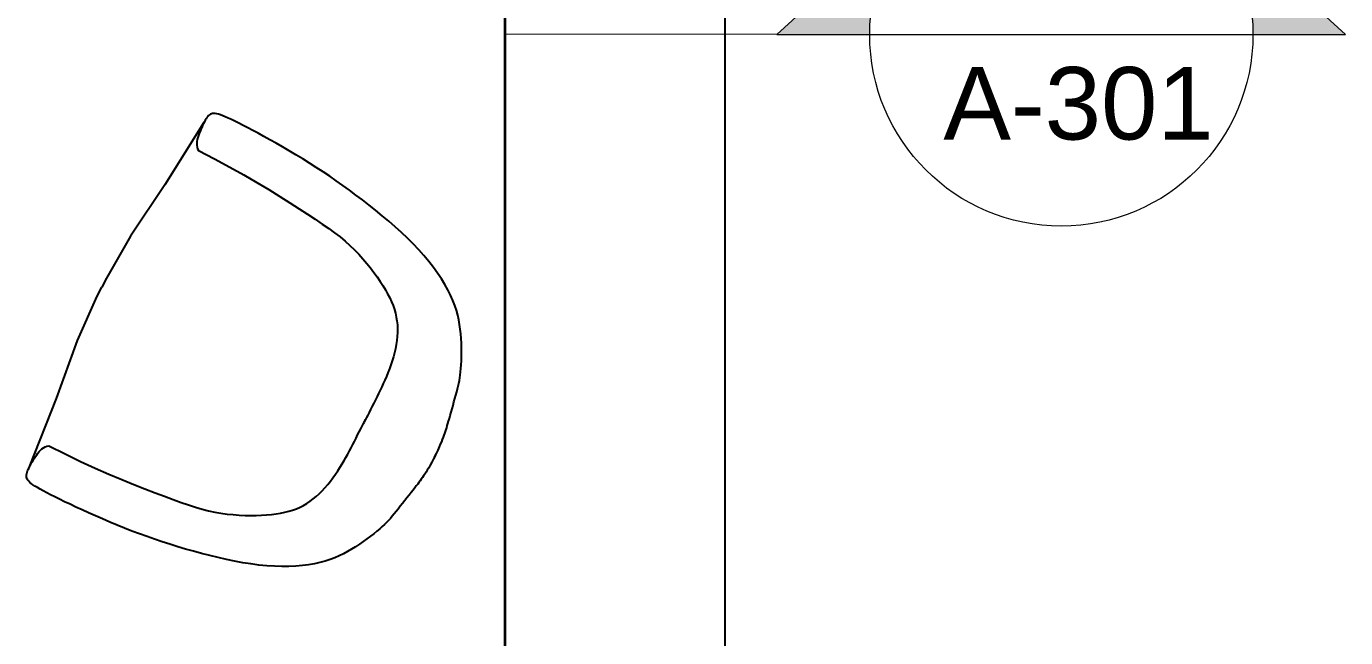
# Model space of a CAD drawing. Header units: inches. Extents: x 32 to 2500, y 31 to 1246.
# Drawn here: x 810.5 to 1063.4, y 622.2 to 739.4 of the extents above; entities that cross this region are included whole.
import ezdxf

# ---------------------------------------------------------------- set-up
doc = ezdxf.new("R2010")
doc.units = ezdxf.units.IN
doc.header["$MEASUREMENT"] = 0
doc.layers.get('DEFPOINTS').update_dxf_attribs({"color": 210})
for name, color, linetype, lineweight in [('A-ANNO-DIMS', 253, 'Continuous', 20), ('A-ANNO-SYMB', 3, 'Continuous', 18), ('A-FURNITURE', 251, 'Continuous', 20), ('A-WALL-FULL-EXTR', 7, 'Continuous', 35)]:
    doc.layers.add(name, color=color, linetype=linetype, lineweight=lineweight)
doc.styles.get("Standard").update_dxf_attribs({"font": 'Arial.ttf'})
doc.dimstyles.get("Standard").update_dxf_attribs({"dimtxt": 0.18, "dimasz": 0.18, "dimexe": 0.18, "dimexo": 0.0625, "dimgap": 0.09, "dimtad": 0, "dimtih": 1, "dimtoh": 1, "dimdec": 4, "dimzin": 0, "dimdsep": 46, "dimtxsty": 'Standard', "dimcen": 0.09, "dimadec": 0, "dimazin": 0, "dimtfac": 1, "dimtdec": 4, "dimtofl": 0, "dimtmove": 0, "dimatfit": 3, "dimfxl": 1, "dimtolj": 1, "dimtzin": 0, "dimarcsym": 0})

# ---------------------------------------------------------------- blocks, each defined once
blk = doc.blocks.new('*D51')
at = {"layer": 'A-ANNO-DIMS', "color": 0, "lineweight": -2, "transparency": 16777216}
for p, q in [((908.54, 1013.03), (962.45, 1013.03)), ((944.45, 995.03), (944.45, 803.65)), ((944.45, 576.03), (944.45, 767.41)), ((908.54, 558.03), (962.45, 558.03))]:
    blk.add_line(p, q, dxfattribs=at)
at = {"layer": 'A-ANNO-DIMS', "color": 0, "transparency": 16777216}
for points in [[(941.45, 995.03), (947.45, 995.03), (944.45, 1013.03)], [(941.45, 576.03), (947.45, 576.03), (944.45, 558.03)]]:
    blk.add_solid(points, dxfattribs=at)
at = {"layer": 'DEFPOINTS', "color": 0, "transparency": 16777216}
for p in [(902.29, 1013.03), (902.29, 558.03), (944.45, 558.03)]:
    blk.add_point(p, dxfattribs=at)
at = {"layer": 'A-ANNO-DIMS', "color": 0, "lineweight": 25, "transparency": 16777216, "insert": (944.45, 785.53), "char_height": 18, "attachment_point": 5}
blk.add_mtext('\\A1;455', dxfattribs=at)
blk = doc.blocks.new('Sezioni')
h = blk.add_hatch(color=256)
h.dxf.hatch_style = 1
h.paths.add_polyline_path([(52520.8, 47455.1), (52264, 47220.9), (52417.6, 47220.9, -0.210523)])
h.paths.add_polyline_path([(52735.1, 47651.7), (52520.8, 47455.1, -0.388338), (52949.4, 47455.1)])
h.paths.add_polyline_path([(52949.4, 47455.1, -0.210523), (53052.6, 47220.9), (53206.2, 47220.9)])
blk.add_lwpolyline([(52264, 47220.9), (53206.2, 47220.9), (52735.1, 47651.7)], close=True)
blk.add_circle((52735.1, 47220.9), 317.5)

msp = doc.modelspace()

# ---------------------------------------------------------------- linework, layer by layer
at = {"layer": 'A-ANNO-SYMB'}
msp.add_line((954.40923, 737.80941), (902.28636, 737.84365), dxfattribs=at)
at = {"layer": 'A-FURNITURE', "lineweight": 25}
for points in [[(888.7439, 656.7637), (889.10504, 657.48739), (889.41858, 658.13838), (889.68983, 658.72466), (889.92407, 659.2542), (890.12661, 659.735), (890.30273, 660.17502), (890.45773, 660.58227), (890.59692, 660.96471), (890.72524, 661.33058), (890.84628, 661.689), (890.96328, 662.04936), (891.07948, 662.42105), (891.19813, 662.81344), (891.32246, 663.23591), (891.45573, 663.69784), (891.60117, 664.20861), (891.76086, 664.77389), (891.93222, 665.38453), (892.11151, 666.02766), (892.29498, 666.69043), (892.47889, 667.35997), (892.65948, 668.02342), (892.83303, 668.66791), (892.99577, 669.28058), (893.14468, 669.85299), (893.27951, 670.39442), (893.40074, 670.91854), (893.50885, 671.43906), (893.60429, 671.96965), (893.68755, 672.52402), (893.75909, 673.11584), (893.81939, 673.75881), (893.86858, 674.46281), (893.90543, 675.22243), (893.92838, 676.02848), (893.93586, 676.87174), (893.92631, 677.743), (893.89817, 678.63306), (893.84987, 679.53271), (893.77984, 680.43273), (893.6857, 681.32639), (893.56173, 682.21677), (893.40138, 683.10946), (893.19813, 684.01), (892.94542, 684.92397), (892.63673, 685.85692), (892.26549, 686.81441), (891.82518, 687.80202), (891.31061, 688.82351), (890.72199, 689.87545), (890.06088, 690.95263), (889.32887, 692.04981), (888.52751, 693.16179), (887.65837, 694.28334), (886.72303, 695.40923), (885.72304, 696.53426), (884.66117, 697.65362), (883.54489, 698.76428), (882.38287, 699.86361), (881.18379, 700.94899), (879.9563, 702.01782), (878.70908, 703.06747), (877.4508, 704.09532), (876.19012, 705.09876), (874.9338, 706.07593), (873.68096, 707.02795), (872.42883, 707.9567), (871.17462, 708.86406), (869.91555, 709.75193), (868.64882, 710.62216), (867.37166, 711.47666), (866.08128, 712.31729), (864.77699, 713.14497), (863.46645, 713.95674), (862.1594, 714.74867), (860.86561, 715.51683), (859.59481, 716.25728), (858.35676, 716.96611), (857.16121, 717.63937), (856.01791, 718.27315), (854.93515, 718.86416), (853.91537, 719.41173), (852.95958, 719.91585), (852.06875, 720.3765), (851.24388, 720.79365), (850.48596, 721.1673), (849.79597, 721.49743), (849.17491, 721.78401), (848.62258, 722.02731), (848.13402, 722.22871), (847.70307, 722.38987), (847.32359, 722.51245), (846.98943, 722.59811), (846.69444, 722.6485), (846.43247, 722.66529), (846.19736, 722.65014), (845.98345, 722.60432), (845.78694, 722.52761), (845.60451, 722.4194), (845.43285, 722.27909), (845.26862, 722.10607), (845.10853, 721.89972), (844.94923, 721.65944), (844.78742, 721.38464), (844.62074, 721.07575), (844.45066, 720.73751), (844.27962, 720.37569), (844.11004, 719.99609), (843.94436, 719.60449), (843.78502, 719.20667), (843.63445, 718.80841), (843.49508, 718.41551), (843.37015, 718.03254), (843.26611, 717.65926), (843.19023, 717.29424), (843.14976, 716.93603), (843.15196, 716.58318), (843.20409, 716.23426), (843.31341, 715.88783), (843.48717, 715.54243)], [(844.5357, 720.90663), (837.04908, 708.99014), (830.42809, 699.13004), (825.84023, 691.08989), (824.94455, 689.36334)], [(843.48717, 715.54243), (846.58856, 713.93662), (849.47736, 712.37878), (852.16132, 710.87528), (854.6482, 709.43247), (856.94576, 708.05674), (859.06173, 706.75445), (861.00388, 705.53195), (862.77996, 704.39563), (864.39886, 703.34831), (865.87403, 702.37873), (867.22006, 701.47206), (868.45155, 700.61351), (869.58308, 699.78827), (870.62924, 698.98152), (871.60462, 698.17846), (872.52382, 697.36428), (873.3989, 696.5277), (874.23192, 695.67154), (875.02238, 694.80213), (875.76982, 693.92581), (876.47377, 693.04893), (877.13374, 692.17782), (877.74925, 691.31883), (878.31985, 690.47829), (878.84513, 689.66094), (879.3251, 688.86512), (879.75984, 688.08758), (880.14943, 687.32505), (880.49397, 686.57427), (880.79352, 685.83197), (881.04819, 685.09491), (881.25805, 684.35981), (881.42334, 683.62379), (881.54492, 682.88546), (881.6238, 682.14382), (881.66098, 681.39785), (881.65747, 680.64655), (881.61428, 679.88889), (881.53242, 679.12388), (881.4129, 678.3505), (881.2573, 677.56871), (881.06943, 676.78231), (880.8537, 675.99609), (880.61451, 675.21481), (880.35625, 674.44327), (880.08332, 673.68623), (879.80012, 672.94847), (879.51104, 672.23477), (879.2197, 671.54833), (878.92658, 670.88601), (878.63139, 670.24313), (878.33382, 669.61496), (878.03358, 668.99681), (877.73037, 668.38398), (877.42389, 667.77175), (877.11385, 667.15543), (876.80157, 666.53435), (876.4948, 665.92401), (876.20294, 665.34396), (875.93538, 664.81375), (875.70149, 664.35292), (875.51067, 663.98102), (875.37229, 663.71759), (875.29575, 663.58219)], [(811.07792, 654.9176), (816.26599, 667.99949), (820.30683, 679.16779), (824.08114, 687.62042), (824.94455, 689.36334)], [(814.78537, 658.93367), (817.91366, 657.3809), (820.87761, 655.97128), (823.67667, 654.69478), (826.31028, 653.54139), (828.7779, 652.50108), (831.07897, 651.56385), (833.21294, 650.71967), (835.17924, 649.95853), (836.98085, 649.27157), (838.63482, 648.65462), (840.1617, 648.10466), (841.58208, 647.61866), (842.91652, 647.19361), (844.18558, 646.8265), (845.40984, 646.51429), (846.60985, 646.25398), (847.80187, 646.0425), (848.98483, 645.87652), (850.15332, 645.7527), (851.30196, 645.66767), (852.42535, 645.61806), (853.51809, 645.60051), (854.57479, 645.61165), (855.59005, 645.64813), (856.55982, 645.70746), (857.48544, 645.79061), (858.3696, 645.89944), (859.21496, 646.03583), (860.02421, 646.20162), (860.80004, 646.39867), (861.54511, 646.62885), (862.26212, 646.89401), (862.95354, 647.19566), (863.62098, 647.53394), (864.26585, 647.90862), (864.88958, 648.3195), (865.49356, 648.76635), (866.07921, 649.24896), (866.64794, 649.76712), (867.20117, 650.3206), (867.73986, 650.90817), (868.26319, 651.52447), (868.76992, 652.16315), (869.25879, 652.81784), (869.72854, 653.48215), (870.17792, 654.14972), (870.60567, 654.81419), (871.01055, 655.46918), (871.3921, 656.10989), (871.75313, 656.73777), (872.09727, 657.35584), (872.42813, 657.96712), (872.74933, 658.57465), (873.06449, 659.18142), (873.37722, 659.79047), (873.69116, 660.40482), (874.00761, 661.0238), (874.31865, 661.63197), (874.61407, 662.21021), (874.88364, 662.7394), (875.11715, 663.20042), (875.30437, 663.57415), (875.43509, 663.84145), (875.49908, 663.98323)], [(888.94723, 657.16474), (888.57689, 656.44572), (888.23706, 655.80805), (887.92443, 655.24276), (887.6357, 654.74084), (887.36756, 654.29331), (887.11669, 653.89118), (886.87979, 653.52546), (886.65354, 653.18716), (886.43425, 652.86742), (886.21665, 652.55795), (885.9951, 652.2506), (885.76395, 651.93719), (885.51754, 651.60958), (885.25023, 651.2596), (884.95637, 650.8791), (884.6303, 650.45991), (884.26868, 649.99701), (883.87737, 649.49789), (883.46453, 648.97317), (883.03833, 648.43347), (882.60692, 647.88942), (882.17847, 647.35164), (881.76115, 646.83076), (881.36311, 646.33738), (880.98936, 645.87897), (880.63229, 645.45022), (880.28115, 645.04266), (879.92515, 644.64784), (879.55354, 644.25726), (879.15556, 643.86247), (878.72044, 643.45499), (878.23741, 643.02635), (877.69859, 642.57061), (877.1076, 642.09194), (876.47095, 641.59706), (875.79514, 641.09265), (875.08667, 640.58544), (874.35205, 640.08211), (873.59779, 639.58938), (872.83038, 639.11396), (872.05386, 638.66175), (871.26234, 638.23553), (870.44748, 637.8373), (869.60091, 637.46903), (868.71429, 637.13273), (867.77927, 636.83037), (866.78748, 636.56395), (865.73059, 636.33546), (864.60247, 636.14685), (863.40602, 635.99997), (862.14638, 635.89665), (860.82869, 635.83871), (859.45809, 635.82796), (858.03971, 635.86623), (856.57869, 635.95534), (855.08018, 636.09711), (853.54965, 636.29214), (851.99399, 636.53621), (850.42044, 636.82387), (848.83623, 637.14967), (847.2486, 637.50817), (845.66477, 637.89392), (844.09198, 638.30148), (842.53747, 638.7254), (841.00673, 639.16133), (839.49834, 639.60931), (838.00913, 640.07047), (836.53595, 640.54595), (835.07562, 641.03688), (833.62499, 641.5444), (832.18089, 642.06964), (830.74016, 642.61373), (829.30165, 643.1767), (827.87229, 643.75412), (826.461, 644.34044), (825.07672, 644.93013), (823.72837, 645.51763), (822.42489, 646.09741), (821.17522, 646.66392), (819.98827, 647.21163), (818.87161, 647.73577), (817.82721, 648.23478), (816.85567, 648.70786), (815.9576, 649.15422), (815.1336, 649.57308), (814.38425, 649.96364), (813.71017, 650.32513), (813.11194, 650.65675), (812.58925, 650.95851), (812.13804, 651.23359), (811.75335, 651.48597), (811.4302, 651.71964), (811.16361, 651.93858), (810.94862, 652.14676), (810.78025, 652.34816), (810.65353, 652.54677), (810.56406, 652.7464), (810.5098, 652.95025), (810.48928, 653.16136), (810.50101, 653.38277), (810.54353, 653.6175), (810.61536, 653.8686), (810.71504, 654.1391), (810.84109, 654.43204), (810.99175, 654.74904), (811.16409, 655.08615), (811.35486, 655.43796), (811.56085, 655.7991), (811.77883, 656.16418), (812.00557, 656.52783), (812.23784, 656.88466), (812.47242, 657.22929), (812.70752, 657.55641), (812.94714, 657.86093), (813.19675, 658.13787), (813.46179, 658.38222), (813.74772, 658.58898), (814.05999, 658.75314), (814.40406, 658.8697), (814.78537, 658.93367)]]:
    msp.add_lwpolyline(points, dxfattribs=at)
at = {"layer": 'A-WALL-FULL-EXTR', "linetype": 'Continuous'}
msp.add_line((902.28636, 423.03181), (902.28636, 1023.03182), dxfattribs=at)

# ---------------------------------------------------------------- block references
at = {"layer": 'A-ANNO-SYMB', "xscale": 0.1157241476674715, "yscale": 0.1157241476674715, "zscale": 0.1157241476674715}
msp.add_blockref('Sezioni', (-5093.79616, -4726.7838), dxfattribs=at)

# ---------------------------------------------------------------- texts
at = {"layer": 'A-ANNO-SYMB'}
msp.add_text('A-301', height=13.906074, dxfattribs=at).set_placement((986.32027, 717.66773))

# ---------------------------------------------------------------- dimensions: what is measured, and where the dimension line sits
at = {"layer": 'A-ANNO-DIMS', "lineweight": 25}
dim = msp.add_linear_dim(base=(944.45013, 558.03181), p1=(902.28636, 1013.03182), p2=(902.28636, 558.03181), angle=90, text='455', dimstyle='Standard', override={"dimscale": 100}, dxfattribs=at)
dim.commit()
dim.dimension.update_dxf_attribs({"geometry": '*D51', "text_midpoint": (944.45013, 785.53182)})

doc.saveas('drawing.dxf')
